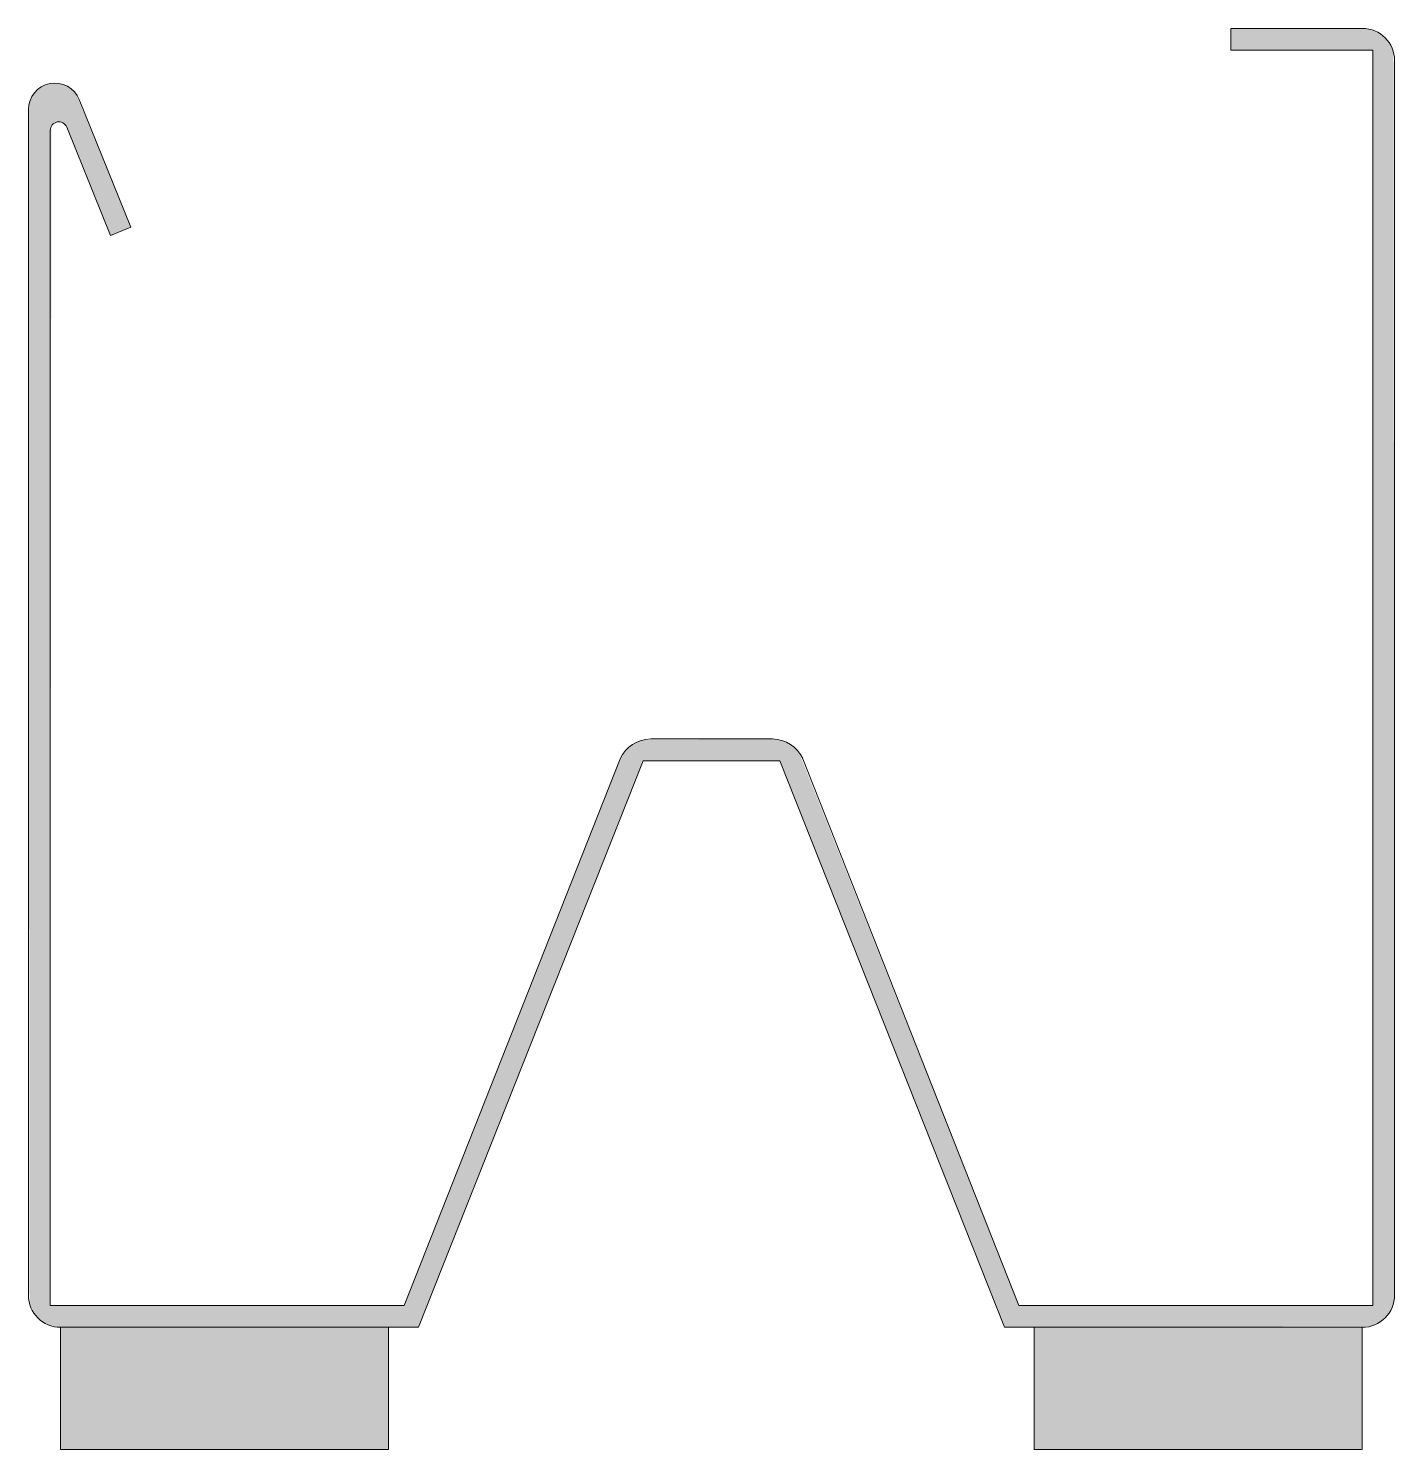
# Model space of a CAD drawing. Header units: metres. Extents: x -25 to 25, y 0 to 52.
import ezdxf

# ---------------------------------------------------------------- set-up
doc = ezdxf.new("R2010")
doc.units = ezdxf.units.M
doc.layers.add('A-DETL-GENF', color=92, linetype='Continuous', lineweight=18)

# ---------------------------------------------------------------- blocks, each defined once
blk = doc.blocks.new('22 metalstud soundblok profiel - MSdB 50-2113468-00_0 Basismaterialen')
at = {"layer": 'A-DETL-GENF'}
for points in [[(23.824, 52), (19.011, 52), (19.011, 51.2), (24.2, 51.2), (24.2, 5.273), (11.249, 5.273), (3.198, 25.52), (3.004, 25.722), (2.769, 25.874), (2.505, 25.968), (2.228, 26), (-2.504, 25.968), (-2.768, 25.873), (-3.004, 25.721), (-3.199, 25.519), (-3.342, 25.278), (-11.249, 5.273), (-24.2, 5.273), (-24.161, 48.418), (-23.983, 48.566), (-23.752, 48.553), (-23.593, 48.385), (-21.994, 44.428), (-21.252, 44.728), (-23.256, 49.606), (-23.422, 49.781), (-23.627, 49.909), (-23.857, 49.983), (-24.098, 49.997), (-24.335, 49.951), (-24.554, 49.847), (-24.739, 49.693), (-24.881, 49.497), (-24.97, 49.273), (-25, 49.033), (-24.96, 5.343), (-24.843, 5.06), (-24.656, 4.817), (-24.413, 4.63), (-24.13, 4.513), (-23.826, 4.473), (-10.725, 4.473), (-2.5, 25.2), (2.5, 25.2), (10.725, 4.473), (24.121, 4.513), (24.407, 4.632), (24.653, 4.82), (24.841, 5.066), (24.96, 5.352), (25, 5.659), (24.96, 51.129), (24.842, 51.412), (24.656, 51.656), (24.412, 51.842), (24.129, 51.96)], [(-23.826, 4.473), (-23.826, 0), (-11.826, 0), (-11.826, 4.473)], [(23.814, 4.473), (11.814, 4.473), (11.814, 0), (23.814, 0)]]:
    blk.add_hatch(color=256, dxfattribs=at).paths.add_polyline_path(points)
at = {"layer": 'A-DETL-GENF', "lineweight": 13}
for p, q in [((23.824, 52), (19.011, 52)), ((19.011, 52), (19.011, 51.2)), ((19.011, 51.2), (24.2, 51.2)), ((24.2, 51.2), (24.2, 5.273)), ((25, 5.659), (25, 50.824)), ((-25, 49.033), (-25, 5.647)), ((-21.252, 44.728), (-23.138, 49.395)), ((-23.593, 48.385), (-21.994, 44.428)), ((-24.2, 5.273), (-24.2, 48.267)), ((-21.994, 44.428), (-21.252, 44.728)), ((2.228, 26), (-2.225, 26)), ((-3.342, 25.278), (-11.249, 5.273)), ((-10.725, 4.473), (-2.5, 25.2)), ((-2.5, 25.2), (2.5, 25.2)), ((2.5, 25.2), (10.725, 4.473)), ((11.249, 5.273), (3.341, 25.28)), ((-11.249, 5.273), (-24.2, 5.273)), ((24.2, 5.273), (11.249, 5.273)), ((-11.826, 4.473), (-10.725, 4.473)), ((10.725, 4.473), (11.814, 4.473))]:
    blk.add_line(p, q, dxfattribs=at)
at = {"layer": 'A-DETL-GENF'}
for p, q in [((-11.826, 4.473), (-23.826, 4.473)), ((-23.826, 4.473), (-23.826, 0)), ((-11.826, 0), (-11.826, 4.473)), ((23.814, 4.473), (11.814, 4.473)), ((11.814, 4.473), (11.814, 0)), ((23.814, 0), (23.814, 4.473)), ((11.814, 0), (23.814, 0)), ((-23.826, 0), (-11.826, 0))]:
    blk.add_line(p, q, dxfattribs=at)
at = {"layer": 'A-DETL-GENF', "lineweight": 13}
for centre, radius, start, end in [((23.824, 50.824), 1.176, 0, 90), ((-24.034, 49.033), 0.966, 22, 180), ((-23.885, 48.267), 0.315, 22, 180), ((-23.826, 5.647), 1.174, 180, 270), ((23.814, 5.659), 1.186, 270, 360)]:
    blk.add_arc(centre, radius, start, end, dxfattribs=at)
at = {"layer": 'A-DETL-GENF'}
for centre, radius, start, end in [((-2.225, 24.774), 1.226, 90, 155.7508), ((2.228, 24.779), 1.221, 24.2492, 90)]:
    blk.add_arc(centre, radius, start, end, dxfattribs=at)

msp = doc.modelspace()

# ---------------------------------------------------------------- block references
msp.add_blockref('22 metalstud soundblok profiel - MSdB 50-2113468-00_0 Basismaterialen', (0, 0))

doc.saveas('drawing.dxf')
